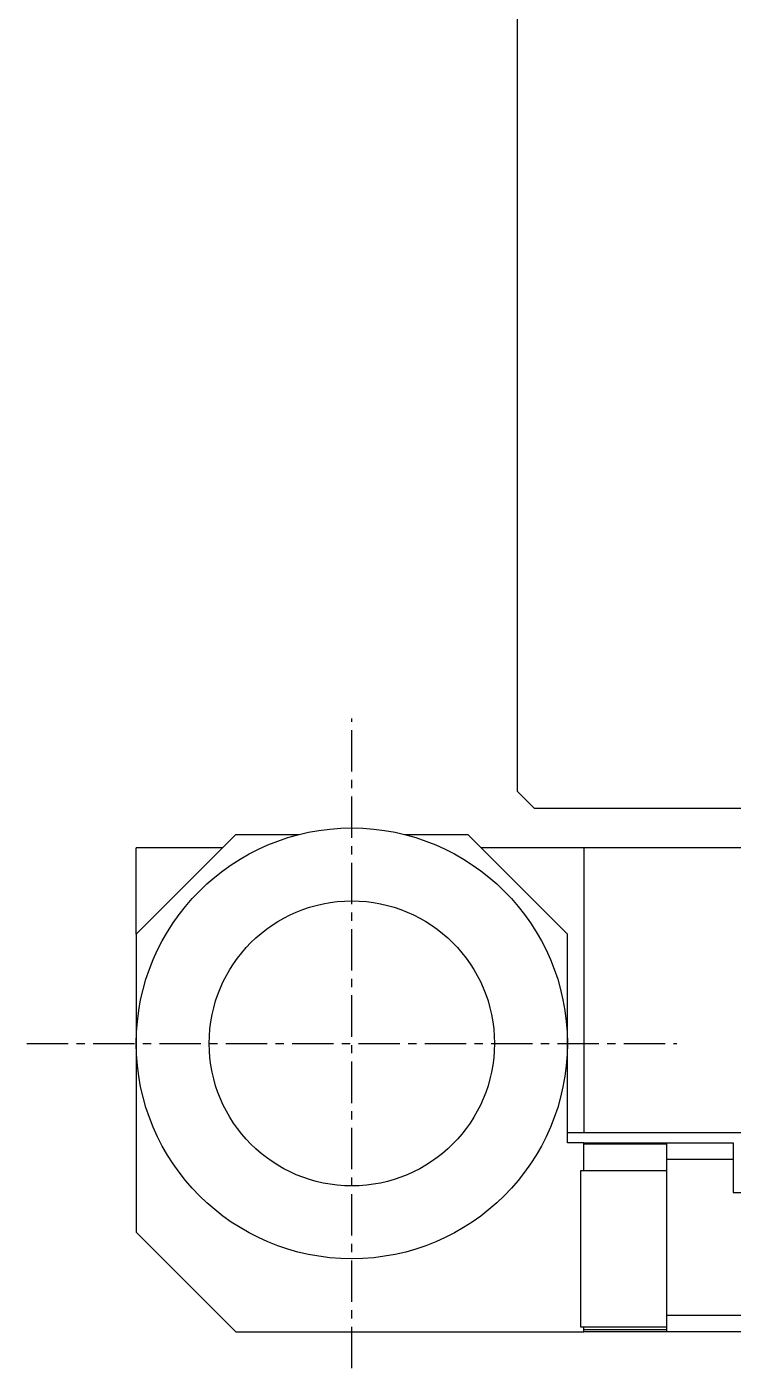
# Model space of a CAD drawing. Extents: x 431 to 680, y 131 to 323.
# Drawn here: x 585.26 to 606.56, y 196.05 to 236.52 of the extents above; entities that cross this region are included whole.
import ezdxf

# ---------------------------------------------------------------- set-up
doc = ezdxf.new("R2010")
doc.units = 0
doc.linetypes.add('CENTER', pattern=[2, 1.25, -0.25, 0.25, -0.25])
doc.layers.get('0').update_dxf_attribs({"linetype": 'CONTINUOUS'})
doc.layers.add('CENTER', color=1, linetype='CENTER')

msp = doc.modelspace()

# ---------------------------------------------------------------- linework, layer by layer
at = {"color": 7, "linetype": 'CONTINUOUS'}
for p, q in [((600.058, 213.447), (600.058, 237.947)), ((600.558, 212.947), (600.058, 213.447)), ((600.558, 212.947), (641.558, 212.947)), ((591.558, 212.147), (588.558, 209.147)), ((591.558, 212.147), (593.458, 212.147)), ((596.658, 212.147), (598.558, 212.147)), ((601.558, 209.147), (598.558, 212.147)), ((591.158, 211.747), (588.558, 211.747)), ((588.558, 209.147), (588.558, 211.747)), ((602.058, 211.747), (598.958, 211.747)), ((607.058, 211.747), (602.058, 211.747)), ((602.058, 211.747), (602.058, 203.147)), ((588.558, 209.147), (588.558, 205.847)), ((601.558, 205.847), (601.558, 209.147)), ((588.558, 205.847), (588.558, 200.147)), ((601.558, 202.847), (601.558, 205.847)), ((602.058, 203.147), (601.558, 203.147)), ((602.058, 202.847), (601.558, 202.847)), ((607.058, 203.147), (602.058, 203.147)), ((602.058, 202.807), (602.058, 202.847)), ((602.058, 202.847), (604.558, 202.847)), ((604.558, 202.807), (602.058, 202.807)), ((602.058, 201.997), (602.058, 202.807)), ((604.558, 202.847), (606.558, 202.847)), ((604.558, 202.347), (604.558, 202.847)), ((606.558, 202.847), (606.558, 202.347)), ((601.958, 201.997), (601.958, 199.647)), ((604.558, 201.997), (601.958, 201.997)), ((606.558, 202.347), (604.558, 202.347)), ((604.558, 197.647), (604.558, 202.347)), ((606.558, 202.347), (606.558, 201.347)), ((606.558, 201.347), (607.058, 201.347)), ((588.558, 200.147), (591.558, 197.147)), ((601.958, 199.647), (601.958, 197.297)), ((604.558, 197.647), (607.058, 197.647)), ((604.558, 197.147), (604.558, 197.647)), ((591.558, 197.147), (602.058, 197.147)), ((601.958, 197.297), (604.558, 197.297)), ((602.058, 197.217), (602.058, 197.297)), ((602.058, 197.147), (602.058, 197.217)), ((602.058, 197.217), (604.558, 197.217)), ((604.558, 197.147), (602.058, 197.147)), ((607.058, 197.147), (604.558, 197.147))]:
    msp.add_line(p, q, dxfattribs=at)
for radius in [6.5, 4.3]:
    msp.add_circle((595.058, 205.847), radius, dxfattribs=at)
at = {"layer": 'CENTER', "color": 1, "linetype": 'CENTER'}
for p, q in [((595.058, 196.047), (595.058, 215.647)), ((585.258, 205.847), (604.858, 205.847))]:
    msp.add_line(p, q, dxfattribs=at)

doc.saveas('drawing.dxf')
